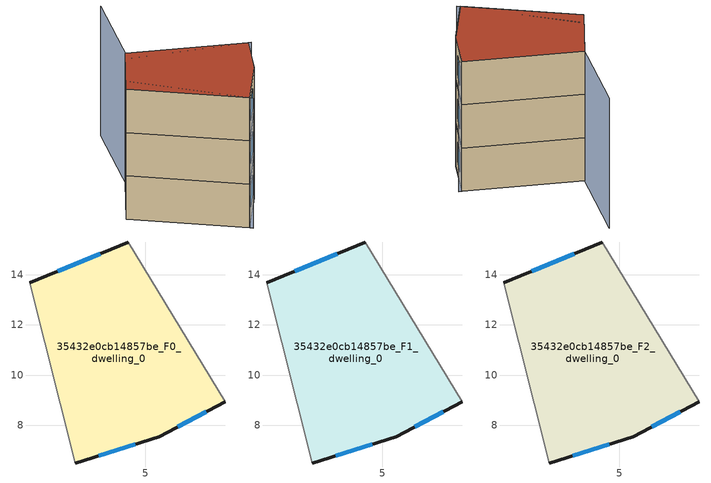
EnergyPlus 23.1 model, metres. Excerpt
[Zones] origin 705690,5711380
35432e0cb14857be_F0_dwelling_0
 floor ground (EU_floor_Construction): 4.32,15.31 8.19,8.94 5.55,7.53 2.19,6.49 0.39,13.69 z0
 wall outside (EU_wall_Construction): 2.19,6.49 5.55,7.53 8.19,8.94 / 4.32,15.31 0.39,13.69 z0:3
 wall adiabatic (EU_wall_Construction): 0.39,13.69 2.19,6.49 / 8.19,8.94 4.32,15.31 z0:3
 window (EU_Window_Construction): 3.15,6.79 4.59,7.23 / 3.2,14.85 1.51,14.15 / 6.3,7.93 7.44,8.54 z0.85:2.15
35432e0cb14857be_F1_dwelling_0
 floor to 35432e0cb14857be_F0_dwelling_0 (EU_floor_Construction): 4.32,15.31 8.19,8.94 5.55,7.53 2.19,6.49 0.39,13.69 z3
 wall outside (EU_wall_Construction): 2.19,6.49 5.55,7.53 8.19,8.94 / 4.32,15.31 0.39,13.69 z3:6
 wall adiabatic (EU_wall_Construction): 0.39,13.69 2.19,6.49 / 8.19,8.94 4.32,15.31 z3:6
 window (EU_Window_Construction): 3.15,6.79 4.59,7.23 / 3.2,14.85 1.51,14.15 / 6.3,7.93 7.44,8.54 z3.85:5.15
35432e0cb14857be_F2_dwelling_0
 floor to 35432e0cb14857be_F1_dwelling_0 (EU_floor_Construction): 4.32,15.31 8.19,8.94 5.55,7.53 2.19,6.49 0.39,13.69 z6
 wall outside (EU_wall_Construction): 2.19,6.49 5.55,7.53 8.19,8.94 / 4.32,15.31 0.39,13.69 z6:9
 wall adiabatic (EU_wall_Construction): 0.39,13.69 2.19,6.49 / 8.19,8.94 4.32,15.31 z6:9
 window (EU_Window_Construction): 3.15,6.79 4.59,7.23 / 3.2,14.85 1.51,14.15 / 6.3,7.93 7.44,8.54 z6.85:8.15
 roof outside (EU_roof_Construction): 8.19,8.94 4.32,15.31 0.39,13.69 2.19,6.49 5.55,7.53 z9
shading: 1.31,13.8 2.22,6.28 / 8.3,8.78 3.79,14.91 / 3.79,14.91 8.93,18.7 z0:9
[Building]
EU S2 Campaign: North Axis=0; Terrain=City; Solar Distribution=FullExterior
[Site:Location]
London: Latitude=51.5; Longitude=-0.5; Time Zone=0; Elevation=25
[SizingPeriod:WeatherFileDays]
AnnualSizingPeriod: Begin Month=1; Begin Day of Month=1; End Month=12; End Day of Month=31; Day of Week for Start Day=Monday; Use Weather File Daylight Saving Period=No; Use Weather File Rain and Snow Indicators=No
[MATERIAL]
EU_InternalMass_Material: Roughness=MediumRough; Thickness=0.1; Conductivity=1; Density=1800; Specific Heat=900; Thermal Absorptance=0.9; Solar Absorptance=0.7; Visible Absorptance=0.7
[MATERIAL:NOMASS] Roughness=MediumRough; Thermal Absorptance=0.9; Solar Absorptance=0.7; Visible Absorptance=0.7
Name | Thermal Resistance
EU_wall_NoMass | 0.71061
EU_roof_NoMass | 2.41608
EU_floor_NoMass | 1.75078
[WINDOWMATERIAL:SIMPLEGLAZINGSYSTEM]
EU_Window_SimpleGlazing: UFactor=2.64892; Solar Heat Gain Coefficient=0.76; Visible Transmittance=0.76
[CONSTRUCTION]
EU_wall_Construction: EU_wall_NoMass
EU_roof_Construction: EU_roof_NoMass
EU_floor_Construction: EU_floor_NoMass
EU_Window_Construction: EU_Window_SimpleGlazing
EU_InternalMass_Construction: EU_InternalMass_Material
[ZONE] Type=1; Multiplier=1; Ceiling Height=autocalculate; Floor Area=autocalculate; Part of Total Floor Area=Yes
Name | Volume
35432e0cb14857be_F0_dwelling_0 | 121.285
35432e0cb14857be_F1_dwelling_0; 35432e0cb14857be_F2_dwelling_0 | 121.284
[INTERNALMASS] Construction=EU_InternalMass_Construction; Surface Area=40.4285
Name | Zone or ZoneList
35432e0cb14857be_F0_dwelling_0_EU_InternalMass | 35432e0cb14857be_F0_dwelling_0
35432e0cb14857be_F1_dwelling_0_EU_InternalMass | 35432e0cb14857be_F1_dwelling_0
35432e0cb14857be_F2_dwelling_0_EU_InternalMass | 35432e0cb14857be_F2_dwelling_0
[OTHEREQUIPMENT] Fuel Type=Electricity; Design Level Calculation Method=Watts/Area; Power per Zone Floor Area=1; Fraction Latent=0; Fraction Radiant=0; Fraction Lost=0; Carbon Dioxide Generation Rate=0; EndUse Subcategory=EU_Step8_InternalGains
Name | Zone or ZoneList or Space or SpaceList | Schedule
EU_Step8_InternalGain_35432e0cb14857be_F0_dwelling_0_f000 | 35432e0cb14857be_F0_dwelling_0 | EU_Step8_GainSchedule_35432e0cb14857be_F0_dwelling_0_f000
EU_Step8_InternalGain_35432e0cb14857be_F1_dwelling_0_f000 | 35432e0cb14857be_F1_dwelling_0 | EU_Step8_GainSchedule_35432e0cb14857be_F1_dwelling_0_f000
EU_Step8_InternalGain_35432e0cb14857be_F2_dwelling_0_f000 | 35432e0cb14857be_F2_dwelling_0 | EU_Step8_GainSchedule_35432e0cb14857be_F2_dwelling_0_f000
[ZONEVENTILATION:DESIGNFLOWRATE] Schedule=EU_AlwaysOn; Design Flow Rate Calculation Method=AirChanges/Hour; Air Changes per Hour=0.496673; Ventilation Type=Natural; Fan Pressure Rise=0; Fan Total Efficiency=1; Constant Term Coefficient=1; Temperature Term Coefficient=0; Velocity Term Coefficient=0; Velocity Squared Term Coefficient=0; Minimum Indoor Temperature=-100; Maximum Indoor Temperature=100; Delta Temperature=-100; Minimum Outdoor Temperature=-100; Maximum Outdoor Temperature=100; Maximum Wind Speed=40
Name | Zone or ZoneList or Space or SpaceList
EU_ConstantAir_35432e0cb14857be_F0_dwelling_0 | 35432e0cb14857be_F0_dwelling_0
EU_ConstantAir_35432e0cb14857be_F1_dwelling_0 | 35432e0cb14857be_F1_dwelling_0
EU_ConstantAir_35432e0cb14857be_F2_dwelling_0 | 35432e0cb14857be_F2_dwelling_0
[HVACTEMPLATE:THERMOSTAT] Constant Heating Setpoint=20; Constant Cooling Setpoint=50
EU_HeatOnly_35432e0cb14857be_F0_dwelling_0; EU_HeatOnly_35432e0cb14857be_F1_dwelling_0; EU_HeatOnly_35432e0cb14857be_F2_dwelling_0
[HVACTEMPLATE:ZONE:IDEALLOADSAIRSYSTEM] System Availability Schedule=EU_AlwaysOn; Maximum Heating Supply Air Temperature=50; Minimum Cooling Supply Air Temperature=13; Maximum Heating Supply Air Humidity Ratio=0.0156; Minimum Cooling Supply Air Humidity Ratio=0.0077; Heating Limit=NoLimit; Cooling Limit=NoLimit; Heating Availability Schedule=EU_AlwaysOn; Cooling Availability Schedule=EU_CoolingOff; Dehumidification Control Type=ConstantSensibleHeatRatio; Cooling Sensible Heat Ratio=0.7; Dehumidification Setpoint=60; Humidification Control Type=None; Humidification Setpoint=30; Outdoor Air Method=None; Outdoor Air Flow Rate per Person=0.00944; Outdoor Air Flow Rate per Zone Floor Area=0; Outdoor Air Flow Rate per Zone=0; Demand Controlled Ventilation Type=None; Outdoor Air Economizer Type=NoEconomizer; Heat Recovery Type=None; Sensible Heat Recovery Effectiveness=0.7; Latent Heat Recovery Effectiveness=0.65
Name | Template Thermostat
35432e0cb14857be_F0_dwelling_0 | EU_HeatOnly_35432e0cb14857be_F0_dwelling_0
35432e0cb14857be_F1_dwelling_0 | EU_HeatOnly_35432e0cb14857be_F1_dwelling_0
35432e0cb14857be_F2_dwelling_0 | EU_HeatOnly_35432e0cb14857be_F2_dwelling_0
[SIZING:ZONE] Zone Cooling Design Supply Air Temperature Input Method=SupplyAirTemperature; Zone Cooling Design Supply Air Temperature=13; Zone Heating Design Supply Air Temperature Input Method=SupplyAirTemperature; Zone Heating Design Supply Air Temperature=50; Zone Cooling Design Supply Air Humidity Ratio=0.008; Zone Heating Design Supply Air Humidity Ratio=0.008; Cooling Design Air Flow Method=DesignDay; Cooling Design Air Flow Rate=0; Cooling Minimum Air Flow per Zone Floor Area=0.000762; Cooling Minimum Air Flow=0; Cooling Minimum Air Flow Fraction=0.2; Heating Design Air Flow Method=DesignDay; Heating Design Air Flow Rate=0; Heating Maximum Air Flow per Zone Floor Area=0.002032; Heating Maximum Air Flow=0.141576; Heating Maximum Air Flow Fraction=0.3; Account for Dedicated Outdoor Air System=No; Dedicated Outdoor Air System Control Strategy=NeutralSupplyAir; Dedicated Outdoor Air Low Setpoint Temperature for Design=autosize; Dedicated Outdoor Air High Setpoint Temperature for Design=autosize; Zone Load Sizing Method=Sensible Load Only No Latent Load; Zone Latent Cooling Design Supply Air Humidity Ratio Input Method=HumidityRatioDifference; Zone Cooling Design Supply Air Humidity Ratio Difference=0.005; Zone Latent Heating Design Supply Air Humidity Ratio Input Method=HumidityRatioDifference; Zone Humidification Design Supply Air Humidity Ratio Difference=0.005
35432e0cb14857be_F0_dwelling_0; 35432e0cb14857be_F1_dwelling_0; 35432e0cb14857be_F2_dwelling_0
[SCHEDULE:CONSTANT]
Name | Hourly Value
EU_AlwaysOn | 1
EU_CoolingOff | 0
[SCHEDULE:FILE] Column Number=1; Rows to Skip at Top=0; Number of Hours of Data=8760; Column Separator=Comma; Interpolate to Timestep=No; Minutes per Item=60; Adjust Schedule for Daylight Savings=Yes
Name | File
EU_Step8_GainSchedule_35432e0cb14857be_F0_dwelling_0_f000 | ../../schedules/35432e0cb14857be/35432e0cb14857be_F0_dwelling_0_f000_gain.csv
EU_Step8_GainSchedule_35432e0cb14857be_F1_dwelling_0_f000 | ../../schedules/35432e0cb14857be/35432e0cb14857be_F1_dwelling_0_f000_gain.csv
EU_Step8_GainSchedule_35432e0cb14857be_F2_dwelling_0_f000 | ../../schedules/35432e0cb14857be/35432e0cb14857be_F2_dwelling_0_f000_gain.csv
